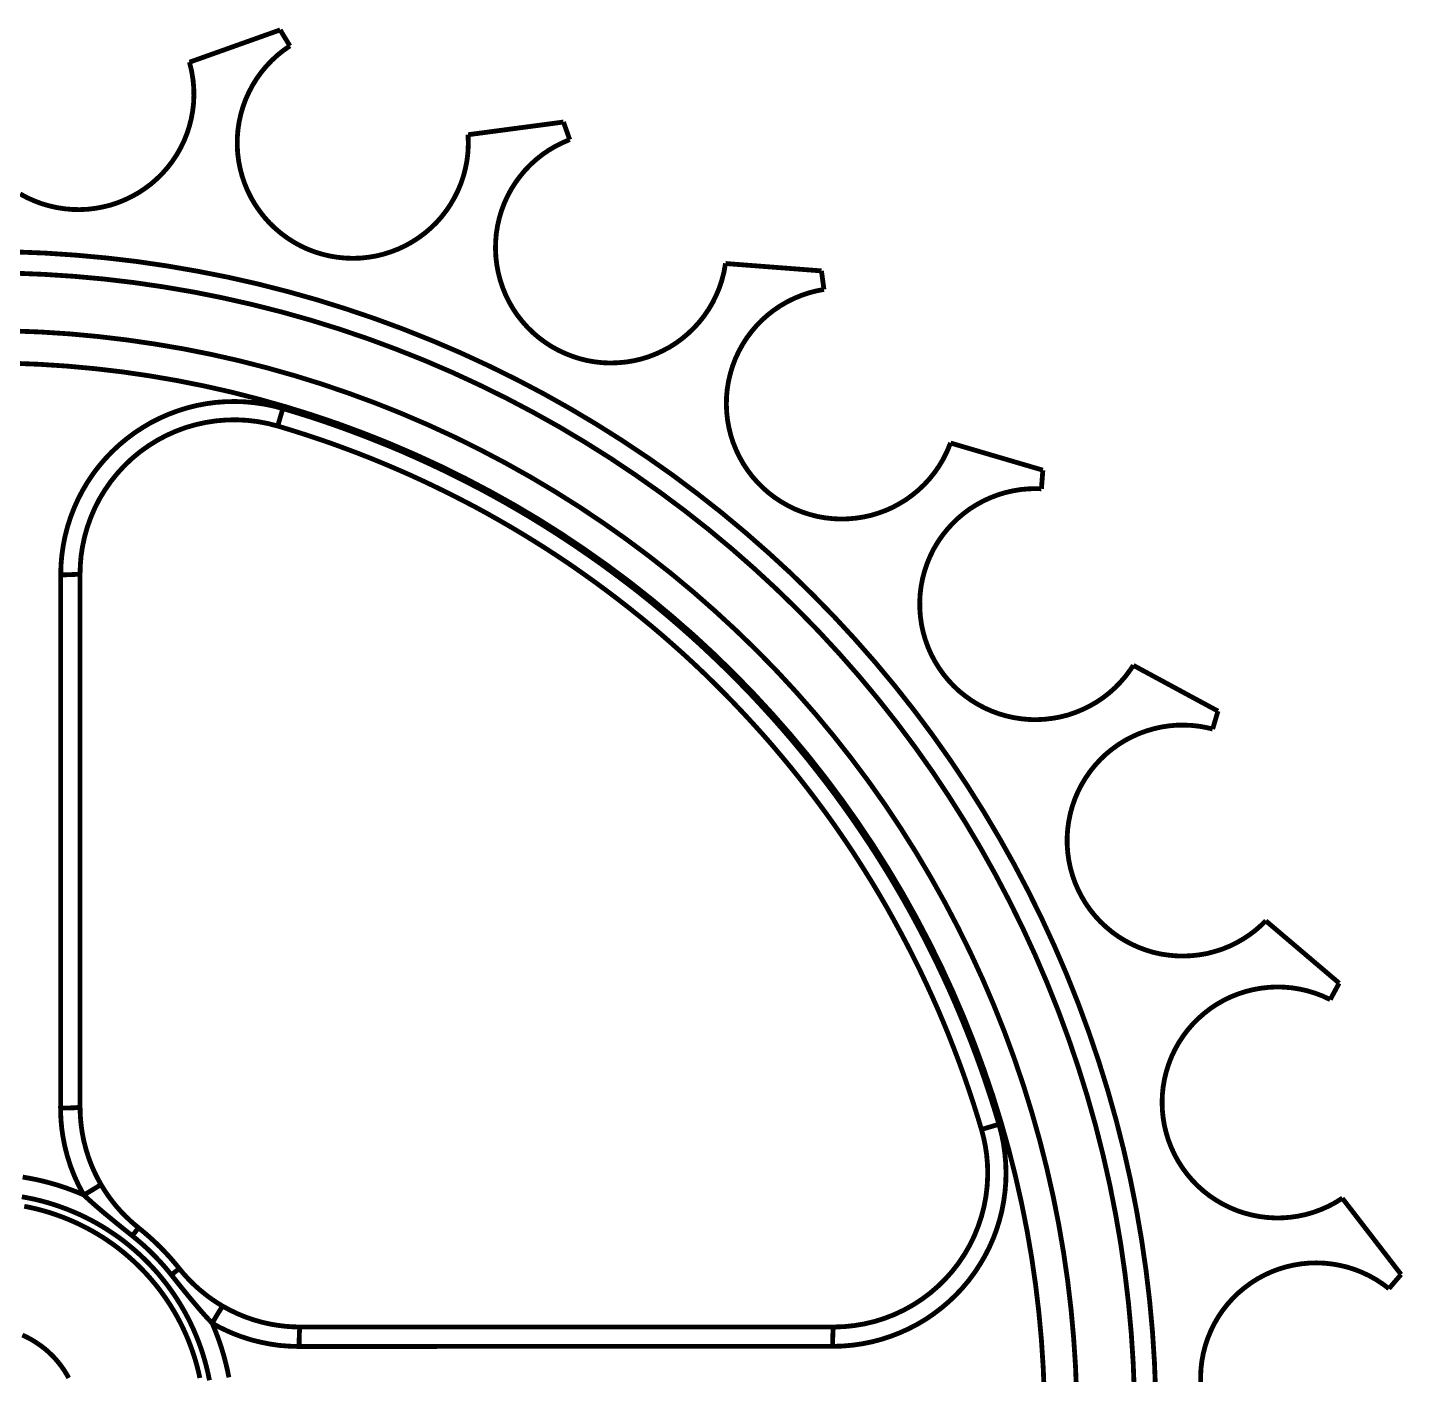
# Model space of a CAD drawing. Extents: x 0.8 to 13.2, y 8.2 to 16.1.
# Drawn here: x 3.753 to 6.566, y 13.303 to 16.057 of the extents above; entities that cross this region are included whole.
import ezdxf

# ---------------------------------------------------------------- set-up
doc = ezdxf.new("R2010")
doc.units = 0
doc.layers.get('0').update_dxf_attribs({"linetype": 'CONTINUOUS'})

msp = doc.modelspace()

# ---------------------------------------------------------------- linework, layer by layer
at = {"color": 0, "const_width": 0.00985}
for points in [[(4.08453, 15.9864), (4.26975, 16.0524)], [(4.28971, 16.0197), (4.26975, 16.0524)], [(4.28971, 16.0197), (4.27664, 16.0106), (4.26417, 16.0006), (4.25239, 15.9897), (4.24138, 15.9781), (4.23122, 15.9658), (4.2219, 15.9529), (4.21349, 15.9393), (4.206, 15.9251), (4.19943, 15.9106), (4.19396, 15.8957), (4.18946, 15.8804), (4.18599, 15.8647), (4.1836, 15.8489), (4.18229, 15.8329), (4.18207, 15.8169), (4.18289, 15.801), (4.18485, 15.785), (4.18788, 15.7693), (4.19194, 15.7538), (4.19706, 15.7386), (4.20318, 15.7237), (4.21029, 15.7094), (4.21837, 15.6956), (4.22743, 15.6824), (4.23725, 15.6696), (4.24789, 15.6578), (4.25939, 15.6467), (4.2716, 15.6364), (4.28444, 15.6268), (4.29785, 15.6183), (4.31179, 15.6106), (4.32622, 15.6039), (4.3411, 15.5982), (4.35628, 15.5936), (4.37169, 15.5899), (4.38732, 15.5874), (4.4031, 15.5858), (4.41894, 15.5853), (4.43479, 15.5858), (4.45047, 15.5875), (4.46604, 15.5901), (4.48144, 15.5939), (4.49658, 15.5987), (4.51133, 15.6044), (4.52561, 15.6111), (4.53944, 15.6188), (4.55279, 15.6274), (4.56554, 15.6369), (4.57764, 15.6472), (4.58897, 15.6582), (4.59956, 15.6701), (4.60938, 15.6828), (4.61828, 15.696), (4.62631, 15.7099), (4.63336, 15.724), (4.63949, 15.7387), (4.64458, 15.754), (4.6486, 15.7696), (4.65164, 15.7853), (4.65354, 15.8011), (4.65446, 15.8197), (4.65386, 15.8383)], [(3.73828, 15.7171), (3.75239, 15.7094), (3.76693, 15.7029), (3.78185, 15.6972), (3.79704, 15.6928), (3.81256, 15.6892), (3.82829, 15.6867), (3.84413, 15.6853), (3.85997, 15.6849), (3.87576, 15.6856), (3.89154, 15.6874), (3.90712, 15.6903), (3.92253, 15.694), (3.93756, 15.6989), (3.95221, 15.7049), (3.96647, 15.7117), (3.98031, 15.7194), (3.99354, 15.7282), (4.00613, 15.7376), (4.01807, 15.7481), (4.02935, 15.7592), (4.03982, 15.7711), (4.04953, 15.7838), (4.05826, 15.7969), (4.06619, 15.8108), (4.07314, 15.8251), (4.07915, 15.84), (4.0841, 15.8551), (4.08806, 15.8706), (4.09093, 15.8863), (4.09278, 15.9021), (4.09353, 15.9182), (4.09315, 15.9342), (4.09174, 15.9501), (4.08876, 15.9685), (4.08431, 15.9867)], [(4.08431, 15.9867), (4.08453, 15.9864)], [(4.65403, 15.8381), (4.8489, 15.864)], [(4.86165, 15.8281), (4.8489, 15.864)], [(4.65386, 15.8383), (4.65403, 15.8381)], [(4.86165, 15.8281), (4.847, 15.8218), (4.83268, 15.8146), (4.8189, 15.8065), (4.80572, 15.7974), (4.79324, 15.7875), (4.78147, 15.7768), (4.7704, 15.7653), (4.7601, 15.7529), (4.75071, 15.7401), (4.74219, 15.7267), (4.7346, 15.7126), (4.72797, 15.6981), (4.72233, 15.6831), (4.71772, 15.6676), (4.71419, 15.6521), (4.71169, 15.6364), (4.71029, 15.6203), (4.70996, 15.6043), (4.71072, 15.5882), (4.71257, 15.5724), (4.7155, 15.5565), (4.71946, 15.5411), (4.7245, 15.5258), (4.73053, 15.511), (4.73757, 15.4965), (4.7455, 15.4828), (4.75444, 15.4694), (4.76421, 15.4568), (4.77479, 15.4449), (4.78614, 15.4337), (4.79818, 15.4233), (4.81093, 15.4138), (4.82428, 15.4051), (4.83817, 15.3974), (4.85249, 15.3907), (4.86724, 15.3849), (4.88232, 15.38), (4.89774, 15.3762), (4.91336, 15.3735), (4.92904, 15.3718), (4.94482, 15.3712), (4.96067, 15.3718), (4.97646, 15.3732), (4.99208, 15.3757), (5.00743, 15.3793), (5.02257, 15.3839), (5.03743, 15.3896), (5.05186, 15.3963), (5.06586, 15.4037), (5.07921, 15.4122), (5.09207, 15.4217), (5.10428, 15.4321), (5.11578, 15.4431), (5.12646, 15.4549), (5.13633, 15.4674), (5.14535, 15.4806), (5.15349, 15.4943), (5.16069, 15.5088), (5.16694, 15.5235), (5.1721, 15.5386), (5.17686, 15.5567), (5.18012, 15.575)], [(3.72667, 15.5985), (3.78939, 15.596), (3.85194, 15.5918), (3.91444, 15.5861), (3.97672, 15.5788), (4.03879, 15.5697), (4.10064, 15.559), (4.16217, 15.5469), (4.22336, 15.5331), (4.28413, 15.5176), (4.34451, 15.5006), (4.4044, 15.4819), (4.46382, 15.4618), (4.52268, 15.4401), (4.58094, 15.4168), (4.63857, 15.3921), (4.69553, 15.3658), (4.75179, 15.3381), (4.80735, 15.3089), (4.86208, 15.2782), (4.91596, 15.2461), (4.96903, 15.2126), (5.02121, 15.1778), (5.07243, 15.1417), (5.12267, 15.104), (5.17193, 15.0653), (5.22017, 15.0251), (5.26731, 14.9837), (5.31342, 14.9413), (5.35835, 14.8974), (5.40213, 14.8525), (5.44467, 14.8064), (5.48606, 14.7592), (5.52615, 14.711), (5.565, 14.6617), (5.60254, 14.6115), (5.63872, 14.5603), (5.67361, 14.5081), (5.70708, 14.455), (5.73915, 14.4011), (5.76981, 14.3464), (5.79899, 14.291), (5.82676, 14.2346), (5.85303, 14.1776), (5.87776, 14.12), (5.90099, 14.0618), (5.92269, 14.0029), (5.94287, 13.9435), (5.96149, 13.8836), (5.97851, 13.8232), (5.99397, 13.7624), (6.00782, 13.7012), (6.02001, 13.6397), (6.03065, 13.5778), (6.03965, 13.5158), (6.04704, 13.4535), (6.05279, 13.3911), (6.05686, 13.3284), (6.05935, 13.2657)], [(3.72553, 15.555), (3.78711, 15.5525), (3.84853, 15.5485), (3.90989, 15.5429), (3.97103, 15.5357), (4.03201, 15.5268), (4.09272, 15.5164), (4.1531, 15.5043), (4.21317, 15.4907), (4.27289, 15.4756), (4.33214, 15.4589), (4.391, 15.4406), (4.44933, 15.4208), (4.50711, 15.3994), (4.56429, 15.3767), (4.62088, 15.3524), (4.67681, 15.3265), (4.73204, 15.2993), (4.78657, 15.2706), (4.84033, 15.2406), (4.89324, 15.209), (4.94536, 15.1762), (4.99653, 15.1419), (5.04688, 15.1064), (5.09619, 15.0696), (5.14458, 15.0315), (5.19194, 14.9921), (5.23822, 14.9514), (5.28347, 14.9096), (5.32758, 14.8667), (5.37056, 14.8225), (5.41238, 14.7772), (5.45296, 14.731), (5.49235, 14.6836), (5.53049, 14.6353), (5.56733, 14.586), (5.60292, 14.5357), (5.6371, 14.4844), (5.66997, 14.4324), (5.7015, 14.3794), (5.73156, 14.3257), (5.76025, 14.2711), (5.78749, 14.2158), (5.81326, 14.16), (5.83757, 14.1033), (5.8604, 14.0461), (5.88172, 13.9883), (5.90153, 13.93), (5.91982, 13.8712), (5.93653, 13.812), (5.95167, 13.7523), (5.96528, 13.6922), (5.97726, 13.6318), (5.98774, 13.5711), (5.99653, 13.5101), (6.00379, 13.4489), (6.00944, 13.3876), (6.01346, 13.3262), (6.01585, 13.2646)], [(5.18012, 15.575), (5.18024, 15.5747)], [(5.18024, 15.5747), (5.37625, 15.5596)], [(5.38129, 15.5217), (5.37625, 15.5596)], [(5.38129, 15.5217), (5.36561, 15.5186), (5.35015, 15.5146), (5.33496, 15.5094), (5.32021, 15.5033), (5.30593, 15.4962), (5.29221, 15.4882), (5.27897, 15.4793), (5.26633, 15.4694), (5.25444, 15.4588), (5.24333, 15.4474), (5.23301, 15.4351), (5.22347, 15.4224), (5.21485, 15.4088), (5.20714, 15.3947), (5.20042, 15.3803), (5.19472, 15.3653), (5.19006, 15.35), (5.18636, 15.3343), (5.18375, 15.3185), (5.18224, 15.3026), (5.18186, 15.2865), (5.18251, 15.2706), (5.18425, 15.2546), (5.18707, 15.2389), (5.19097, 15.2232), (5.19586, 15.2081), (5.20182, 15.1933), (5.20876, 15.1789), (5.21664, 15.165), (5.22542, 15.1517), (5.23503, 15.139), (5.2455, 15.1271), (5.25672, 15.1158), (5.26872, 15.1053), (5.28131, 15.0957), (5.29454, 15.0871), (5.30832, 15.0792), (5.3226, 15.0722), (5.33729, 15.0664), (5.35232, 15.0615), (5.36762, 15.0575), (5.38319, 15.0547), (5.39893, 15.0529), (5.41476, 15.0521), (5.4305, 15.0525), (5.44629, 15.0539), (5.46203, 15.0563), (5.47754, 15.0597), (5.49274, 15.0643), (5.5076, 15.0697), (5.52208, 15.0762), (5.53618, 15.0839), (5.54975, 15.0922), (5.56267, 15.1017), (5.57493, 15.1118), (5.58649, 15.1228), (5.59733, 15.1346), (5.60736, 15.1471), (5.61649, 15.1603), (5.62472, 15.1739), (5.63308, 15.1907), (5.64014, 15.2079)], [(3.72244, 15.4368), (3.78093, 15.4346), (3.83931, 15.4308), (3.89751, 15.4254), (3.95562, 15.4185), (4.01351, 15.4101), (4.07118, 15.4003), (4.12858, 15.3889), (4.1856, 15.376), (4.24229, 15.3615), (4.29861, 15.3456), (4.35449, 15.3283), (4.40989, 15.3094), (4.46479, 15.2892), (4.5191, 15.2675), (4.57286, 15.2444), (4.62597, 15.22), (4.67844, 15.194), (4.73019, 15.1668), (4.78125, 15.1382), (4.83154, 15.1083), (4.88103, 15.0771), (4.92964, 15.0446), (4.97743, 15.0108), (5.02431, 14.9758), (5.07026, 14.9397), (5.11524, 14.9022), (5.15918, 14.8636), (5.20215, 14.8239), (5.24408, 14.7832), (5.28489, 14.7413), (5.3246, 14.6983), (5.36317, 14.6543), (5.40056, 14.6093), (5.43679, 14.5633), (5.47179, 14.5165), (5.50558, 14.4688), (5.53808, 14.4201), (5.56928, 14.3706), (5.59918, 14.3203), (5.62776, 14.2693), (5.655, 14.2175), (5.68088, 14.165), (5.7054, 14.1119), (5.72846, 14.0582), (5.75017, 14.0039), (5.7704, 13.9489), (5.78922, 13.8936), (5.80653, 13.8377), (5.82243, 13.7814), (5.83681, 13.7247), (5.84972, 13.6676), (5.86117, 13.6102), (5.87104, 13.5526), (5.87944, 13.4947), (5.88633, 13.4366), (5.89165, 13.3784), (5.89551, 13.32), (5.89779, 13.2615)], [(3.72071, 15.3708), (3.77746, 15.3686), (3.8341, 15.3649), (3.89063, 15.3597), (3.947, 15.3531), (4.00319, 15.3449), (4.05914, 15.3353), (4.11481, 15.3242), (4.17019, 15.3117), (4.22521, 15.2976), (4.27983, 15.2822), (4.3341, 15.2654), (4.38786, 15.2472), (4.44108, 15.2275), (4.49382, 15.2065), (4.54601, 15.184), (4.59754, 15.1603), (4.64849, 15.1351), (4.69868, 15.1087), (4.74821, 15.0811), (4.79704, 15.0521), (4.84506, 15.0218), (4.89225, 14.9901), (4.93858, 14.9574), (4.9841, 14.9235), (5.02869, 14.8883), (5.07232, 14.8519), (5.11501, 14.8146), (5.15668, 14.7761), (5.19738, 14.7364), (5.23699, 14.6957), (5.2755, 14.654), (5.31293, 14.6114), (5.34924, 14.5678), (5.38439, 14.5232), (5.41835, 14.4776), (5.45111, 14.4313), (5.48264, 14.3842), (5.51297, 14.3361), (5.54199, 14.2874), (5.56972, 14.2378), (5.59614, 14.1875), (5.62125, 14.1367), (5.64501, 14.0851), (5.66743, 14.0329), (5.68847, 13.9801), (5.70811, 13.9269), (5.7264, 13.8732), (5.74322, 13.8189), (5.75863, 13.7643), (5.77257, 13.7092), (5.7851, 13.6539), (5.79622, 13.5982), (5.80583, 13.5423), (5.81396, 13.4861), (5.82064, 13.4297), (5.82585, 13.3732), (5.82954, 13.3165), (5.83176, 13.2598)], [(3.82124, 14.9382), (3.82183, 14.9581), (3.82351, 14.9779), (3.82633, 14.9978), (3.83024, 15.0174), (3.83524, 15.0367), (3.84131, 15.0557), (3.84842, 15.0743), (3.85661, 15.0925), (3.86583, 15.1103), (3.87603, 15.1275), (3.88715, 15.1442), (3.89919, 15.16), (3.91206, 15.1751), (3.92583, 15.1896), (3.94043, 15.2033), (3.95574, 15.2161), (3.97174, 15.2281), (3.98833, 15.239), (4.00549, 15.2492), (4.02328, 15.2582), (4.0415, 15.2663), (4.06022, 15.2733), (4.07921, 15.2793), (4.09853, 15.2842), (4.118, 15.2879), (4.13775, 15.2906), (4.15761, 15.2921), (4.17751, 15.2925), (4.19743, 15.2919), (4.21718, 15.29), (4.23676, 15.2872), (4.25618, 15.2832), (4.27533, 15.2782)], [(4.27533, 15.2782), (4.27419, 15.2743), (4.27203, 15.2669), (4.271, 15.2635), (4.27001, 15.2601), (4.2691, 15.2569), (4.26824, 15.254), (4.26747, 15.2515), (4.26676, 15.2492), (4.26617, 15.2471), (4.26568, 15.2454), (4.26531, 15.244), (4.26503, 15.2431), (4.26486, 15.2425), (4.26476, 15.2424)], [(4.27533, 15.2782), (4.30322, 15.2697), (4.33106, 15.261), (4.35872, 15.2518), (4.38629, 15.2422), (4.41374, 15.2322), (4.44103, 15.2219), (4.46815, 15.2112), (4.49517, 15.2003), (4.52203, 15.1889), (4.54872, 15.1771), (4.57525, 15.165), (4.60161, 15.1525), (4.62782, 15.1397), (4.65386, 15.1265), (4.67969, 15.1131), (4.70535, 15.0992), (4.73085, 15.085), (4.75613, 15.0704), (4.78119, 15.0556), (4.80604, 15.0403), (4.83074, 15.0247), (4.85519, 15.0088), (4.87944, 14.9925), (4.90343, 14.976), (4.92725, 14.9592), (4.95079, 14.9419), (4.97412, 14.9244), (4.99724, 14.9067), (5.02007, 14.8885), (5.04264, 14.87), (5.065, 14.8513), (5.08713, 14.8322), (5.10894, 14.8129), (5.13053, 14.7933), (5.15186, 14.7733), (5.17285, 14.7532), (5.19363, 14.7326), (5.21414, 14.7119), (5.23432, 14.691), (5.25424, 14.6696), (5.27387, 14.6481), (5.29324, 14.6262), (5.31222, 14.6042), (5.331, 14.5817), (5.34944, 14.5592), (5.36757, 14.5362), (5.38536, 14.5132), (5.40289, 14.4899), (5.42008, 14.4662), (5.43696, 14.4425), (5.4535, 14.4185), (5.46972, 14.3943), (5.48562, 14.3699), (5.50119, 14.3451), (5.51644, 14.3203), (5.53131, 14.2951), (5.5459, 14.2699), (5.56011, 14.2444), (5.57394, 14.2188), (5.58746, 14.1929), (5.60064, 14.1669), (5.61344, 14.1407), (5.62592, 14.1143), (5.63807, 14.0878), (5.64979, 14.0611), (5.66118, 14.0342), (5.67219, 14.0072), (5.68289, 13.9801), (5.69314, 13.9528), (5.70307, 13.9254), (5.71262, 13.8978), (5.72185, 13.8701), (5.73063, 13.8423), (5.73904, 13.8144)], [(4.26476, 15.2424), (4.24425, 15.2476), (4.22336, 15.2515), (4.20226, 15.254), (4.18104, 15.2551), (4.15983, 15.2547), (4.13878, 15.2529), (4.11774, 15.2497), (4.097, 15.2451), (4.07661, 15.2392), (4.05675, 15.2318), (4.03743, 15.2232), (4.01867, 15.2132), (4.0006, 15.2019), (3.98335, 15.1896), (3.96701, 15.1761), (3.95167, 15.1615), (3.93728, 15.1458), (3.92393, 15.1293), (3.91174, 15.1118), (3.90076, 15.0938), (3.89106, 15.0749), (3.88265, 15.0553), (3.87554, 15.0353), (3.86979, 15.0149), (3.86546, 14.994), (3.86285, 14.9763), (3.86133, 14.9582), (3.86079, 14.9403)], [(5.70329, 13.8038), (5.69488, 13.8317), (5.68608, 13.8594), (5.67692, 13.8869), (5.66737, 13.9144), (5.6575, 13.9417), (5.64719, 13.9689), (5.63656, 13.996), (5.62554, 14.0228), (5.61415, 14.0496), (5.60238, 14.0761), (5.59028, 14.1025), (5.57781, 14.1288), (5.56494, 14.1549), (5.55176, 14.1807), (5.53825, 14.2064), (5.52436, 14.2319), (5.5101, 14.2574), (5.49556, 14.2825), (5.48063, 14.3074), (5.46533, 14.3321), (5.44976, 14.3567), (5.43381, 14.381), (5.41754, 14.405), (5.40099, 14.4289), (5.38406, 14.4525), (5.36681, 14.4758), (5.34924, 14.499), (5.33138, 14.5219), (5.31321, 14.5446), (5.29471, 14.5669), (5.27593, 14.5892), (5.25683, 14.6111), (5.23742, 14.6326), (5.21772, 14.654), (5.19775, 14.6751), (5.17751, 14.696), (5.15696, 14.7165), (5.13612, 14.7368), (5.11501, 14.7568), (5.09364, 14.7765), (5.072, 14.7958), (5.05013, 14.815), (5.02794, 14.8338), (5.00553, 14.8522), (4.98286, 14.8704), (4.95996, 14.8883), (4.93679, 14.9058), (4.91342, 14.9231), (4.88976, 14.94), (4.86594, 14.9567), (4.84185, 14.9729), (4.81754, 14.9889), (4.79303, 15.0044), (4.76828, 15.0197), (4.74338, 15.0346), (4.71821, 15.0492), (4.69287, 15.0635), (4.66737, 15.0774), (4.64165, 15.0908), (4.61578, 15.104), (4.58968, 15.1168), (4.56347, 15.1293), (4.53706, 15.1415), (4.51047, 15.1532), (4.48372, 15.1646), (4.45682, 15.1756), (4.42979, 15.1863), (4.40261, 15.1965), (4.37532, 15.2065), (4.34787, 15.216), (4.32032, 15.2251), (4.29258, 15.2339), (4.26476, 15.2424)], [(5.64014, 15.2079), (5.64019, 15.2076)], [(5.64019, 15.2076), (5.82878, 15.1521)], [(5.82585, 15.114), (5.82878, 15.1521)], [(5.82585, 15.114), (5.81278, 15.1143), (5.79975, 15.1139), (5.7839, 15.1125), (5.76818, 15.1099), (5.75261, 15.1064), (5.73736, 15.1018), (5.7225, 15.0961), (5.70801, 15.0896), (5.69396, 15.0819), (5.68044, 15.0735), (5.66754, 15.064), (5.65533, 15.0538), (5.64382, 15.0426), (5.63308, 15.0307), (5.6231, 15.0182), (5.61404, 15.005), (5.6059, 14.9913), (5.59874, 14.9769), (5.5925, 14.9621), (5.58735, 14.9469), (5.58317, 14.9314), (5.58008, 14.9157), (5.57807, 14.8999), (5.57715, 14.8839), (5.57731, 14.8678), (5.57856, 14.8518), (5.58083, 14.836), (5.58421, 14.8204), (5.58865, 14.8051), (5.59407, 14.7901), (5.60053, 14.7754), (5.60792, 14.7614), (5.61621, 14.7479), (5.62538, 14.7349), (5.63547, 14.7226), (5.64626, 14.711), (5.65782, 14.7001), (5.67008, 14.6903), (5.683, 14.6811), (5.6965, 14.6728), (5.7105, 14.6654), (5.72493, 14.659), (5.73981, 14.6536), (5.75504, 14.6492), (5.77051, 14.6458), (5.78618, 14.6435), (5.80192, 14.6421), (5.81776, 14.6419), (5.83365, 14.6428), (5.8495, 14.6447), (5.86513, 14.6476), (5.88043, 14.6515), (5.89556, 14.6567), (5.91032, 14.6628), (5.92469, 14.6699), (5.93853, 14.6778), (5.95176, 14.6867), (5.96436, 14.6965), (5.97635, 14.7072), (5.98757, 14.7188), (5.99799, 14.7308), (6.00754, 14.7438), (6.01383, 14.7532)], [(3.82096, 13.8477), (3.82101, 13.9264), (3.82113, 14.2408), (3.82124, 14.9382)], [(3.82124, 14.9382), (3.82536, 14.9382), (3.82949, 14.9382), (3.83344, 14.9382), (3.83735, 14.9383), (3.84099, 14.9385), (3.84451, 14.9386), (3.84771, 14.9387), (3.85064, 14.9389), (3.85325, 14.939), (3.85553, 14.9392), (3.85736, 14.9394), (3.85889, 14.9396), (3.85992, 14.9397), (3.86057, 14.94), (3.86079, 14.9403)], [(3.86079, 14.9403), (3.86079, 13.8497)], [(6.01383, 14.7532), (6.01378, 14.7529)], [(6.01378, 14.7529), (6.18674, 14.6594)], [(6.17589, 14.6228), (6.18674, 14.6594)], [(6.17589, 14.6228), (6.16319, 14.6257), (6.15039, 14.6281), (6.1346, 14.63), (6.11865, 14.6307), (6.10271, 14.6306), (6.08681, 14.6292), (6.07113, 14.6268), (6.05556, 14.6233), (6.04025, 14.6188), (6.02522, 14.6133), (6.01064, 14.6067), (5.99658, 14.5993), (5.98301, 14.5908), (5.97006, 14.5814), (5.95768, 14.5713), (5.94607, 14.5601), (5.93522, 14.5483), (5.92524, 14.5358), (5.91613, 14.5226), (5.90788, 14.5089), (5.90056, 14.4946), (5.89426, 14.4799), (5.889, 14.4647), (5.88482, 14.4493), (5.88162, 14.4336), (5.8795, 14.4176), (5.87847, 14.4018), (5.87853, 14.3858), (5.87967, 14.37), (5.88189, 14.3542), (5.8851, 14.3385), (5.88943, 14.3232), (5.89469, 14.3082), (5.90104, 14.2936), (5.90831, 14.2796), (5.9165, 14.2658), (5.92557, 14.2529), (5.93544, 14.2406), (5.94618, 14.2289), (5.95768, 14.2181), (5.96983, 14.2079), (5.98264, 14.1986), (5.99604, 14.1903), (6.00999, 14.1828), (6.02447, 14.1763), (6.03928, 14.1707), (6.05442, 14.1661), (6.06988, 14.1626), (6.08561, 14.1603), (6.10146, 14.1588), (6.11735, 14.1585), (6.13319, 14.1592), (6.14903, 14.161), (6.16476, 14.1637), (6.18024, 14.1678), (6.19547, 14.1726), (6.21024, 14.1786), (6.22461, 14.1856), (6.23856, 14.1936), (6.2519, 14.2024), (6.26465, 14.2122), (6.27664, 14.2228), (6.28478, 14.2308)], [(6.28478, 14.2308), (6.28461, 14.2304)], [(6.28461, 14.2304), (6.4344, 14.1031)], [(6.41618, 14.0694), (6.40082, 14.0767), (6.38504, 14.0826), (6.36882, 14.0875), (6.35331, 14.091), (6.33757, 14.0935), (6.32161, 14.0949), (6.30567, 14.0953), (6.28982, 14.0944), (6.27393, 14.0926), (6.25825, 14.0897), (6.24268, 14.0858), (6.22749, 14.0808), (6.21272, 14.0749), (6.19835, 14.0679), (6.18446, 14.0599), (6.17106, 14.051), (6.15836, 14.0411), (6.14638, 14.0306), (6.13514, 14.0192), (6.12468, 14.0071), (6.11507, 13.9942), (6.10628, 13.9807), (6.09853, 13.9668), (6.09174, 13.9524), (6.08594, 13.9374), (6.08111, 13.9221), (6.07736, 13.9065), (6.07465, 13.8908), (6.07308, 13.875), (6.07254, 13.8591), (6.07308, 13.8431), (6.07471, 13.8273), (6.07736, 13.8116), (6.08106, 13.7962), (6.08578, 13.7811), (6.09153, 13.7663), (6.09825, 13.7519), (6.1059, 13.7381), (6.11442, 13.7248), (6.12386, 13.7121), (6.13417, 13.7), (6.14518, 13.6886), (6.1569, 13.6781), (6.16938, 13.6683), (6.18251, 13.6594), (6.19618, 13.6514), (6.21039, 13.6443), (6.22499, 13.6382), (6.24001, 13.6331), (6.25537, 13.629), (6.27106, 13.6259), (6.28683, 13.6239), (6.30268, 13.6229), (6.31863, 13.623), (6.33458, 13.6243), (6.35047, 13.6266), (6.3661, 13.6299), (6.38146, 13.6343), (6.39708, 13.64), (6.41233, 13.6467), (6.42708, 13.6546), (6.44119, 13.6635)], [(6.41618, 14.0694), (6.4344, 14.1031)], [(3.82096, 13.8477), (3.82508, 13.8477), (3.82921, 13.8477), (3.83322, 13.8478), (3.83713, 13.8478), (3.84082, 13.8479), (3.84435, 13.848), (3.8476, 13.8481), (3.85053, 13.8483), (3.85319, 13.8485), (3.85547, 13.8487), (3.85736, 13.8488), (3.85883, 13.849), (3.85992, 13.8492), (3.86057, 13.8494), (3.86079, 13.8497)], [(3.86849, 13.6699), (3.85835, 13.6887), (3.84939, 13.7081), (3.84164, 13.728), (3.83485, 13.749), (3.82937, 13.7704), (3.82531, 13.7921), (3.8234, 13.8059), (3.82206, 13.8197), (3.82124, 13.8337), (3.82096, 13.8477)], [(3.86079, 13.8497), (3.86128, 13.8322), (3.86274, 13.8148), (3.86513, 13.7975), (3.8686, 13.7799), (3.8731, 13.7625), (3.87858, 13.7454), (3.88379, 13.7316), (3.88965, 13.718), (3.89621, 13.7046), (3.90338, 13.6916)], [(5.73904, 13.8144), (5.74414, 13.7953), (5.7481, 13.7758), (5.75097, 13.7561), (5.75276, 13.7362), (5.75347, 13.7164), (5.75304, 13.6965), (5.75146, 13.6768), (5.74875, 13.6571), (5.74501, 13.6375), (5.74013, 13.6182), (5.73421, 13.5992), (5.72726, 13.5807), (5.71924, 13.5626), (5.71018, 13.5449), (5.70014, 13.5277), (5.68918, 13.5111), (5.67731, 13.4951), (5.66461, 13.4799), (5.65104, 13.4654), (5.63661, 13.4517), (5.62142, 13.4388), (5.60558, 13.4267), (5.58908, 13.4155), (5.57206, 13.4054), (5.55442, 13.3962), (5.53624, 13.388), (5.51764, 13.3808), (5.49864, 13.3746), (5.47933, 13.3695), (5.45985, 13.3656), (5.43972, 13.3627), (5.41943, 13.3609), (5.39908, 13.3603)], [(5.73904, 13.8144), (5.73525, 13.8133), (5.7315, 13.8122), (5.72786, 13.8111), (5.72439, 13.8101), (5.72103, 13.8091), (5.71789, 13.8082), (5.715, 13.8073), (5.71235, 13.8065), (5.71001, 13.8058), (5.70801, 13.8052), (5.70632, 13.8047), (5.70503, 13.8044), (5.70404, 13.8041), (5.70344, 13.8039), (5.70329, 13.8038)], [(5.40115, 13.3999), (5.42236, 13.4006), (5.44358, 13.4028), (5.46457, 13.4064), (5.48529, 13.4113), (5.50558, 13.4177), (5.52533, 13.4254), (5.5446, 13.4345), (5.56326, 13.4448), (5.58117, 13.4564), (5.59819, 13.4691), (5.61426, 13.483), (5.62944, 13.4979), (5.64361, 13.5138), (5.65668, 13.5307), (5.66851, 13.5483), (5.6791, 13.5667), (5.68847, 13.5858), (5.6965, 13.6056), (5.70324, 13.6258), (5.70856, 13.6463), (5.71246, 13.6672), (5.71496, 13.6883), (5.71604, 13.7095), (5.71571, 13.7308), (5.71392, 13.752), (5.71132, 13.7694), (5.70779, 13.7868), (5.70329, 13.8038)], [(3.74349, 13.7065), (3.75776, 13.704), (3.77197, 13.7012), (3.78614, 13.6979), (3.80018, 13.6942), (3.81413, 13.6902), (3.8279, 13.6857), (3.84158, 13.6808), (3.85514, 13.6756), (3.86849, 13.6699)], [(3.74181, 13.6662), (3.75515, 13.6637), (3.76844, 13.6609), (3.78168, 13.6577), (3.79476, 13.6541), (3.80778, 13.6501), (3.82064, 13.6457), (3.83344, 13.641), (3.84603, 13.6359), (3.85846, 13.6305), (3.87076, 13.6247), (3.88292, 13.6185), (3.89481, 13.612), (3.90657, 13.6051), (3.91813, 13.5979), (3.92942, 13.5904), (3.94054, 13.5826), (3.95144, 13.5744), (3.96203, 13.5659), (3.97244, 13.5571), (3.98253, 13.5481), (3.9924, 13.5387), (4.00201, 13.529), (4.01129, 13.5191), (4.02029, 13.509), (4.02897, 13.4985), (4.03738, 13.4878), (4.04546, 13.4768), (4.05328, 13.4657), (4.06071, 13.4543), (4.06782, 13.4427), (4.0746, 13.4309), (4.081, 13.4189), (4.08708, 13.4068), (4.09278, 13.3945), (4.09814, 13.3819), (4.10314, 13.3693), (4.10781, 13.3565), (4.11203, 13.3436), (4.11594, 13.3306), (4.11942, 13.3174), (4.12256, 13.3042), (4.12528, 13.2909)], [(3.90338, 13.6916), (3.90326, 13.6913), (3.90278, 13.6909), (3.90201, 13.6903), (3.89942, 13.6886), (3.89768, 13.6874), (3.89561, 13.6861), (3.89333, 13.6847), (3.89079, 13.6832), (3.88797, 13.6814), (3.88504, 13.6797), (3.88189, 13.6778), (3.87869, 13.6758), (3.87532, 13.6739), (3.8719, 13.6719), (3.86849, 13.6699)], [(3.96744, 13.5865), (3.95204, 13.5987), (3.93668, 13.6111), (3.90631, 13.6361), (3.88715, 13.6527), (3.87776, 13.6612), (3.86849, 13.6699)], [(3.90338, 13.6916), (3.91049, 13.6799), (3.91808, 13.6686), (3.92617, 13.6576), (3.9349, 13.6467), (3.94407, 13.6363), (3.95372, 13.6263), (3.96664, 13.6142), (3.98031, 13.6027)], [(3.74669, 13.6467), (3.75976, 13.6441), (3.77274, 13.6411), (3.7856, 13.6377), (3.79833, 13.6339), (3.81099, 13.6297), (3.82351, 13.6252), (3.83589, 13.6203), (3.84814, 13.6151), (3.86019, 13.6095), (3.87213, 13.6035), (3.88385, 13.5972), (3.89535, 13.5906), (3.90668, 13.5836), (3.91781, 13.5762), (3.92871, 13.5686), (3.9394, 13.5606), (3.94982, 13.5523), (3.95996, 13.5437), (3.96989, 13.5348), (3.97954, 13.5257), (3.98893, 13.5162), (3.99804, 13.5065), (4.00683, 13.4965), (4.01535, 13.4863), (4.02354, 13.4758), (4.03142, 13.4651), (4.03901, 13.4541), (4.04622, 13.443), (4.05317, 13.4316), (4.05974, 13.42), (4.06597, 13.4083), (4.07183, 13.3963), (4.07736, 13.3842), (4.08251, 13.3719), (4.08729, 13.3595), (4.09174, 13.3469), (4.09581, 13.3342), (4.0995, 13.3215), (4.10281, 13.3085), (4.10574, 13.2956)], [(6.44119, 13.6635), (6.44097, 13.6631)], [(6.44097, 13.6631), (6.56099, 13.5074)], [(3.98031, 13.6027), (3.98014, 13.6025), (3.97971, 13.602), (3.97906, 13.6011), (3.97808, 13.5999), (3.97683, 13.5983), (3.97537, 13.5965), (3.97368, 13.5943), (3.97179, 13.5919), (3.96967, 13.5893), (3.96744, 13.5865)], [(4.04736, 13.5065), (4.03842, 13.5175), (4.02919, 13.5282), (4.01958, 13.5386), (4.00971, 13.5488), (3.99957, 13.5587), (3.98915, 13.5683), (3.9784, 13.5775), (3.96744, 13.5865)], [(3.98031, 13.6027), (3.99175, 13.5934), (4.00293, 13.5837), (4.01378, 13.5737), (4.02436, 13.5635), (4.03467, 13.5528), (4.04465, 13.542), (4.05431, 13.5308), (4.06364, 13.5194)], [(6.53618, 13.4783), (6.52344, 13.4879), (6.51004, 13.4967), (6.4961, 13.5045), (6.48167, 13.5114), (6.46685, 13.5173), (6.45167, 13.5221), (6.43614, 13.5259), (6.42036, 13.5287), (6.40451, 13.5304), (6.38857, 13.531), (6.37261, 13.5306), (6.35667, 13.529), (6.34088, 13.5264), (6.32531, 13.5227), (6.31, 13.518), (6.29508, 13.5123), (6.28054, 13.5055), (6.2665, 13.4978), (6.25299, 13.4891), (6.24013, 13.4795), (6.22797, 13.4692), (6.21653, 13.458), (6.20583, 13.446), (6.19596, 13.4333), (6.18701, 13.42), (6.17904, 13.4063), (6.17204, 13.3919), (6.16596, 13.3771), (6.16086, 13.3619), (6.15685, 13.3465), (6.15392, 13.3309), (6.15201, 13.3151), (6.15121, 13.2992), (6.15142, 13.2833)], [(4.06364, 13.5194), (4.06347, 13.5192), (4.06293, 13.5188), (4.06201, 13.5181), (4.06082, 13.5171), (4.05925, 13.5159), (4.0574, 13.5144), (4.05524, 13.5128), (4.05285, 13.5108), (4.05024, 13.5087), (4.04736, 13.5065)], [(4.13086, 13.4076), (4.1174, 13.422), (4.10439, 13.4368), (4.09164, 13.4519), (4.07904, 13.4671), (4.06315, 13.4867), (4.04736, 13.5065)], [(4.06364, 13.5194), (4.072, 13.5092), (4.08078, 13.4995), (4.0899, 13.4901), (4.1046, 13.4766), (4.12017, 13.464), (4.12793, 13.4583), (4.1359, 13.4528), (4.1441, 13.4475), (4.15246, 13.4424)], [(6.53618, 13.4783), (6.56099, 13.5074)], [(4.15246, 13.4424), (4.15229, 13.4423), (4.15186, 13.4419), (4.15126, 13.4411), (4.14953, 13.4385), (4.14839, 13.4367), (4.14708, 13.4347), (4.14561, 13.4324), (4.14404, 13.4298), (4.14236, 13.4271), (4.14057, 13.4241), (4.13872, 13.421), (4.13678, 13.4178), (4.13482, 13.4144), (4.13282, 13.411), (4.13086, 13.4076)], [(4.15246, 13.4424), (4.16781, 13.4341), (4.1836, 13.4266), (4.19976, 13.42), (4.21674, 13.4142), (4.23406, 13.4093), (4.25163, 13.4054), (4.26617, 13.4031), (4.28082, 13.4013), (4.29568, 13.4002), (4.3106, 13.3999)], [(3.83762, 13.2957), (3.83333, 13.3033), (3.82867, 13.3108), (3.82374, 13.318), (3.81842, 13.325), (3.81288, 13.3318), (3.80697, 13.3383), (3.80078, 13.3445), (3.79438, 13.3505), (3.78765, 13.3562), (3.78071, 13.3615), (3.77354, 13.3665), (3.76617, 13.3712), (3.75857, 13.3757), (3.75076, 13.3797), (3.74283, 13.3834)], [(4.13086, 13.4076), (4.13644, 13.3942), (4.14171, 13.3806), (4.1466, 13.367), (4.15104, 13.3532), (4.15511, 13.3393), (4.15881, 13.3252), (4.16211, 13.3111), (4.16499, 13.2968)], [(4.3086, 13.36), (4.28896, 13.3606), (4.26932, 13.3621), (4.24989, 13.3649), (4.23004, 13.3688), (4.21044, 13.3737), (4.19114, 13.3799), (4.17567, 13.3857), (4.16049, 13.3923), (4.14546, 13.3996), (4.13086, 13.4076)], [(4.3106, 13.3999), (4.31039, 13.3997), (4.31017, 13.399), (4.30994, 13.3979), (4.30979, 13.3964), (4.30957, 13.3945), (4.3094, 13.3923), (4.30925, 13.3896), (4.30908, 13.3867), (4.30897, 13.3834), (4.30886, 13.3799), (4.30875, 13.3762), (4.30871, 13.3723), (4.30865, 13.3683), (4.3086, 13.3642), (4.3086, 13.36)], [(4.3106, 13.3999), (5.40115, 13.3999)], [(5.39908, 13.3603), (5.39914, 13.3645), (5.39914, 13.3685), (5.39919, 13.3726), (5.39925, 13.3764), (5.39936, 13.3801), (5.39947, 13.3836), (5.39963, 13.3868), (5.39979, 13.3897), (5.39996, 13.3923), (5.40012, 13.3946), (5.40033, 13.3964), (5.4005, 13.3979), (5.40072, 13.399), (5.40093, 13.3997), (5.40115, 13.3999)], [(5.39908, 13.3603), (5.00592, 13.3603), (4.65728, 13.3602), (4.3086, 13.36)]]:
    msp.add_lwpolyline(points, dxfattribs=at)

doc.saveas('drawing.dxf')
